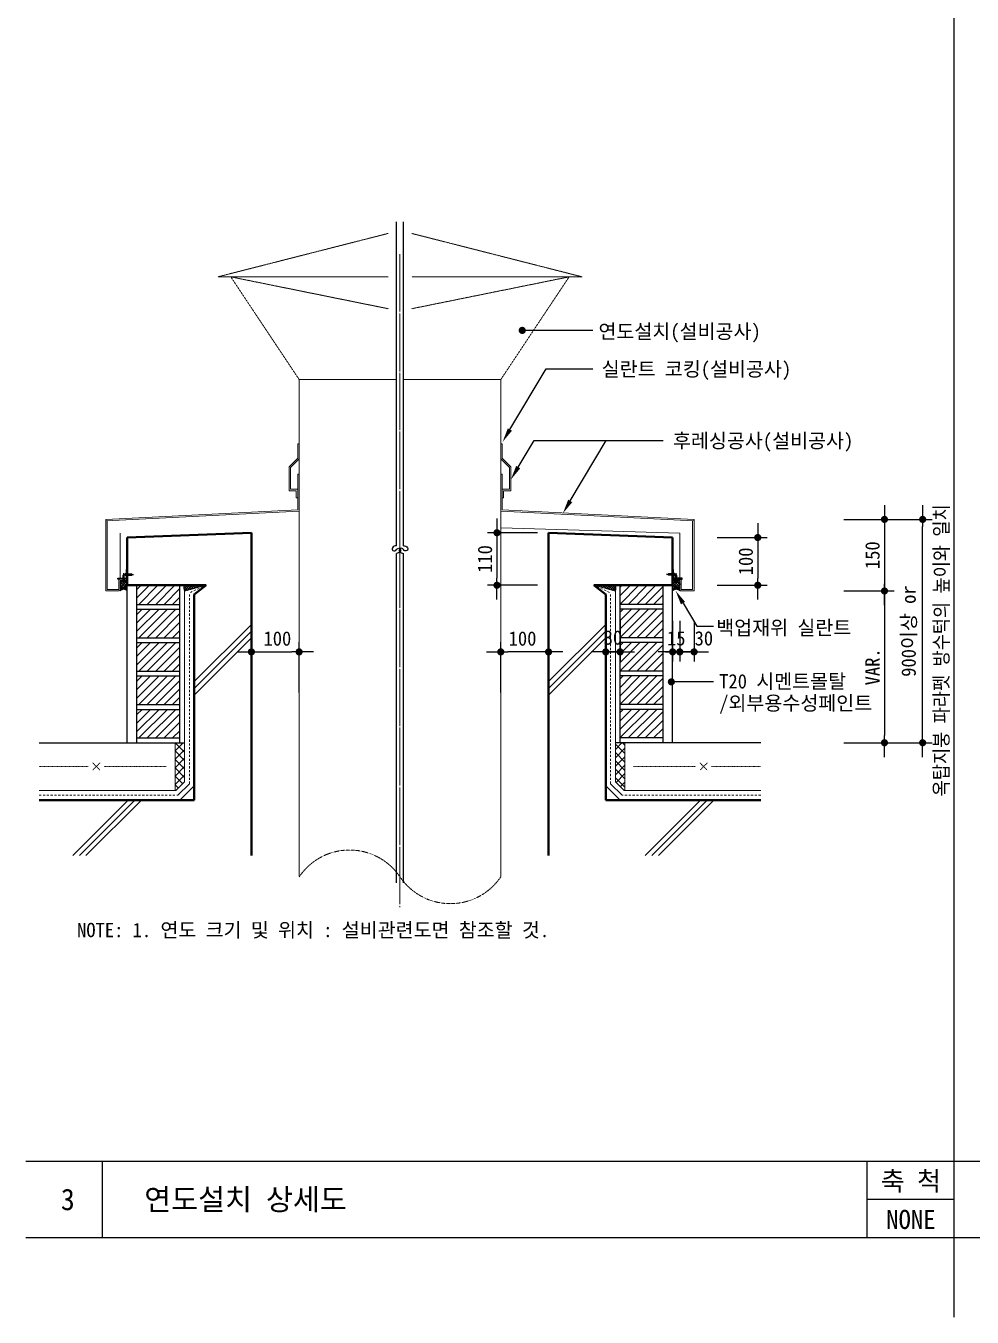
# Model space of a CAD drawing. Header units: millimetres. Extents: x 209 to 75467, y 6568 to 12199.
# Drawn here: x 67304 to 68296, y 6568 to 7921 of the extents above; entities that cross this region are included whole.
import ezdxf
from ezdxf.enums import TextEntityAlignment as Align

# ---------------------------------------------------------------- set-up
doc = ezdxf.new("R2010")
doc.units = ezdxf.units.MM
doc.header["$MEASUREMENT"] = 0
for name, pattern in [('CEN', [62, 60, -1, 0, -1]), ('HID', [2, 1.1, -0.9]), ('HIDDEN', [0.375, 0.25, -0.125])]:
    doc.linetypes.add(name, pattern=pattern)
doc.layers.get('0').update_dxf_attribs({"linetype": 'CONTINUOUS'})
for name, color, linetype, lineweight in [('A-CNTL', 1, 'CEN', 15), ('A-CONC-LIN1', 2, 'CONTINUOUS', 40), ('A-CONC-LIN2', 7, 'CONTINUOUS', 25), ('A-CUTL', 7, 'CONTINUOUS', 25), ('A-DIMS', 7, 'CONTINUOUS', 25), ('A-ELEV-LIN3', 8, 'CONTINUOUS', 18), ('A-MKXS-LEAD', 7, 'CONTINUOUS', 25), ('A-MKXS-TEXT1', 3, 'CONTINUOUS', 25), ('A-SECT-MESH', 8, 'HID', 18), ('A-WAXM-BLIC', 3, 'CONTINUOUS', 25), ('A-WAXM-PANL', 6, 'CONTINUOUS', 20), ('A-XXXX-FIN3', 4, 'CONTINUOUS', 25), ('A-XXXX-HATC', 8, 'CONTINUOUS', 18), ('A-XXXX-HID', 8, 'HIDDEN', 18), ('A-XXXX-SYMB', 7, 'CONTINUOUS', 25), ('A-XXXX-TABL', 7, 'CONTINUOUS', 25), ('A-XXXX-WAT1', 9, 'HID', 20)]:
    doc.layers.add(name, color=color, linetype=linetype, lineweight=lineweight)
doc.styles.add('HY울릉도L', font='H2GTRE.TTF')
doc.styles.add('돋움체', font='')
doc.styles.get('돋움체').set_extended_font_data('DotumChe')
doc.dimstyles.new('CDIM', dxfattribs={"dimtxt": 3, "dimasz": 1.5, "dimexe": 2, "dimexo": 1, "dimgap": 1, "dimtad": 1, "dimdec": 0, "dimrnd": 0.5, "dimzin": 0, "dimdsep": 32, "dimlunit": 6, "dimtxsty": 'HY울릉도L', "dimblk1": '_CIDOT', "dimblk2": '_CIDOT', "dimsah": 1, "dimcen": 5.5, "dimclrd": 2, "dimclre": 2, "dimclrt": 7, "dimadec": 0, "dimazin": 0, "dimtfac": 1, "dimtdec": 0, "dimtix": 1, "dimtmove": 2, "dimatfit": 1, "dimldrblk": '_CIDOT', "dimfxl": 1, "dimtolj": 1, "dimtzin": 0, "dimlwd": -1, "dimarcsym": 0})
pattern_1 = [(45, (28538.947, 8863.019), (-4.4194174, 4.4194174), []), (135, (28538.947, 8863.019), (-4.4194174, -4.4194174), [])]
pattern_2 = [(45, (28412.2932, 8838.7547), (-1.325825215, 1.325825215), []), (135, (28412.2932, 8838.7547), (-1.325825215, -1.325825215), [])]
pattern_3 = [(45, (28249.289, 8623.3964), (-4.4194174, 4.4194174), [])]
pattern_4 = [(45, (28249.289, 8588.3964), (-4.4194174, 4.4194174), [])]
pattern_5 = [(45, (28249.289, 8518.3964), (-4.4194174, 4.4194174), [])]
pattern_6 = [(45, (28249.289, 8553.3964), (-4.4194174, 4.4194174), [])]
pattern_7 = [(45, (28249.289, 8483.3964), (-4.4194174, 4.4194174), [])]
pattern_8 = [(45, (29396.3415, 8816.4407), (-1.325825215, 1.325825215), []), (135, (29396.3415, 8816.4407), (-1.325825215, -1.325825215), [])]

# ---------------------------------------------------------------- blocks, each defined once
blk = doc.blocks.new('_CIDOT')
at = {"color": 0, "linetype": 'ByBlock'}
blk.add_line((2, 0), (-1, 0), dxfattribs=at)
at = {"color": 0, "linetype": 'ByBlock', "const_width": 0.5}
blk.add_lwpolyline([(-0.25, 0, 1), (0.25, 0, 1)], format="xyb", close=True, dxfattribs=at)
blk = doc.blocks.new('*D597')
at = {"layer": 'A-DIMS', "lineweight": -2, "transparency": 16777216}
for p, q in [((67982, 7297.9), (67982, 7255.3)), ((67989.5, 7297.9), (67989.5, 7255.3))]:
    blk.add_line(p, q, dxfattribs=at)
at = {"layer": 'A-DIMS', "transparency": 16777216}
for p, q in [((67974.5, 7265.3), (67967, 7265.3)), ((67989.5, 7265.3), (67982, 7265.3)), ((67997, 7265.3), (68004.5, 7265.3))]:
    blk.add_line(p, q, dxfattribs=at)
at = {"layer": 'A-DIMS', "transparency": 16777216, "xscale": 7.5, "yscale": 7.5, "zscale": 7.5, "rotation": 180}
blk.add_blockref('_CIDOT', (67989.5, 7265.3), dxfattribs=at)
at = {"layer": 'A-DIMS', "transparency": 16777216, "xscale": 7.5, "yscale": 7.5, "zscale": 7.5}
blk.add_blockref('_CIDOT', (67982, 7265.3), dxfattribs=at)
at = {"layer": 'A-DIMS', "color": 3, "transparency": 16777216, "insert": (67985.8, 7279.4), "char_height": 15, "attachment_point": 5, "style": '돋움체'}
blk.add_mtext('\\A1;15', dxfattribs=at)
blk = doc.blocks.new('*D598')
at = {"layer": 'A-DIMS', "lineweight": -2, "transparency": 16777216}
for p, q in [((67912, 7297.9), (67912, 7255.3)), ((67927, 7297.9), (67927, 7255.3))]:
    blk.add_line(p, q, dxfattribs=at)
at = {"layer": 'A-DIMS', "transparency": 16777216}
for p, q in [((67904.5, 7265.3), (67897, 7265.3)), ((67927, 7265.3), (67912, 7265.3)), ((67934.5, 7265.3), (67942, 7265.3))]:
    blk.add_line(p, q, dxfattribs=at)
at = {"layer": 'A-DIMS', "transparency": 16777216, "xscale": 7.5, "yscale": 7.5, "zscale": 7.5}
blk.add_blockref('_CIDOT', (67912, 7265.3), dxfattribs=at)
at = {"layer": 'A-DIMS', "transparency": 16777216, "xscale": 7.5, "yscale": 7.5, "zscale": 7.5, "rotation": 180}
blk.add_blockref('_CIDOT', (67927, 7265.3), dxfattribs=at)
at = {"layer": 'A-DIMS', "color": 3, "transparency": 16777216, "insert": (67919.5, 7280.2), "char_height": 15, "attachment_point": 5, "style": '돋움체'}
blk.add_mtext('\\A1;30', dxfattribs=at)
blk = doc.blocks.new('*D599')
at = {"layer": 'A-DIMS', "lineweight": -2, "transparency": 16777216}
for p, q in [((67802, 7222.7), (67802, 7275.3)), ((67852, 7222.7), (67852, 7275.3))]:
    blk.add_line(p, q, dxfattribs=at)
at = {"layer": 'A-DIMS', "transparency": 16777216}
blk.add_line((67844.5, 7265.3), (67809.5, 7265.3), dxfattribs=at)
at = {"layer": 'A-DIMS', "transparency": 16777216, "xscale": 7.5, "yscale": 7.5, "zscale": 7.5, "rotation": 180}
blk.add_blockref('_CIDOT', (67802, 7265.3), dxfattribs=at)
at = {"layer": 'A-DIMS', "transparency": 16777216, "xscale": 7.5, "yscale": 7.5, "zscale": 7.5}
blk.add_blockref('_CIDOT', (67852, 7265.3), dxfattribs=at)
at = {"layer": 'A-DIMS', "color": 3, "transparency": 16777216, "insert": (67824.8, 7279.2), "char_height": 15, "attachment_point": 5, "style": '돋움체'}
blk.add_mtext('\\A1;100', dxfattribs=at)
blk = doc.blocks.new('*D600')
at = {"layer": 'A-DIMS', "lineweight": -2, "transparency": 16777216}
for p, q in [((68161.4, 7329.1), (68213.9, 7329.1)), ((68161.4, 7170.1), (68213.9, 7170.1))]:
    blk.add_line(p, q, dxfattribs=at)
at = {"layer": 'A-DIMS', "transparency": 16777216}
blk.add_line((68203.9, 7321.6), (68203.9, 7177.6), dxfattribs=at)
at = {"layer": 'A-DIMS', "transparency": 16777216, "xscale": 7.5, "yscale": 7.5, "zscale": 7.5}
for p, rotation in [((68203.9, 7329.1), 90), ((68203.9, 7170.1), 270)]:
    blk.add_blockref('_CIDOT', p, dxfattribs=dict(at, rotation=rotation))
at = {"layer": 'A-DIMS', "color": 3, "transparency": 16777216, "insert": (68191.4, 7249.6), "char_height": 15, "attachment_point": 5, "rotation": 90, "style": '돋움체'}
blk.add_mtext('\\A1;VAR.', dxfattribs=at)
blk = doc.blocks.new('*D601')
at = {"layer": 'A-DIMS', "lineweight": -2, "transparency": 16777216}
for p, q in [((68161.4, 7404.1), (68213.9, 7404.1)), ((68161.4, 7329.1), (68213.9, 7329.1))]:
    blk.add_line(p, q, dxfattribs=at)
at = {"layer": 'A-DIMS', "transparency": 16777216}
blk.add_line((68203.9, 7396.6), (68203.9, 7336.6), dxfattribs=at)
at = {"layer": 'A-DIMS', "transparency": 16777216, "xscale": 7.5, "yscale": 7.5, "zscale": 7.5}
for p, rotation in [((68203.9, 7404.1), 90), ((68203.9, 7329.1), 270)]:
    blk.add_blockref('_CIDOT', p, dxfattribs=dict(at, rotation=rotation))
at = {"layer": 'A-DIMS', "color": 3, "transparency": 16777216, "insert": (68191.4, 7366.6), "char_height": 15, "attachment_point": 5, "rotation": 90, "style": '돋움체'}
blk.add_mtext('\\A1;150', dxfattribs=at)
blk = doc.blocks.new('*D602')
at = {"layer": 'A-DIMS', "lineweight": -2, "transparency": 16777216}
for p, q in [((68161.4, 7404.1), (68253.9, 7404.1)), ((68161.4, 7170.1), (68253.9, 7170.1))]:
    blk.add_line(p, q, dxfattribs=at)
at = {"layer": 'A-DIMS', "transparency": 16777216}
blk.add_line((68243.9, 7177.6), (68243.9, 7396.6), dxfattribs=at)
at = {"layer": 'A-DIMS', "transparency": 16777216, "xscale": 7.5, "yscale": 7.5, "zscale": 7.5}
for p, rotation in [((68243.9, 7404.1), 90), ((68243.9, 7170.1), 270)]:
    blk.add_blockref('_CIDOT', p, dxfattribs=dict(at, rotation=rotation))
at = {"layer": 'A-DIMS', "color": 3, "transparency": 16777216, "insert": (68230, 7287.1), "char_height": 15, "attachment_point": 5, "rotation": 90, "style": '돋움체'}
blk.add_mtext('\\A1;900이상 or', dxfattribs=at)
blk = doc.blocks.new('RH-V')
for p, q in [((-1.5, 2.5), (-2.8, 1.2)), ((-2, 0), (-2, -16.7)), ((-0.5, 1.5), (-0.7, 2.3)), ((0, 9.2), (0, -22.7)), ((0.5, 1.5), (0.7, 2.2)), ((1.6, 2.4), (2.8, 1.2)), ((2, 0), (2, -15.9)), ((2.5, -2.7), (-2.5, -3.9)), ((2.5, -4.7), (-2.5, -5.9)), ((2.5, -6.8), (-2.5, -8)), ((2.5, -10.9), (-2.5, -12.1)), ((-1.5, -13.9), (-2.5, -14.1)), ((2.5, -8.9), (-2.4, -10)), ((-1.2, -12.5), (-2, -16.7)), ((-2, -16.7), (0, -18)), ((-0.9, -12.5), (-1.2, -12.5)), ((0, -18), (2, -15.9)), ((2.5, -13), (0.7, -13.4)), ((2, -15.9), (0.9, -13.6))]:
    blk.add_line(p, q)
blk.add_lwpolyline([(4, 0), (-4, 0, -1)], format="xyb", close=True)
for centre, radius, start, end in [((-3.1, 1.6), 0.5, 153.0143, 315), ((-1.2, 2.1), 0.5, 17.0113, 135), ((0, 1.7), 0.5, 197.0113, 341.9071), ((1.2, 2.1), 0.5, 45, 161.9071), ((3.1, 1.6), 0.5, 225, 26.9857), ((-0.9, -14.5), 2, 26.6599, 90)]:
    blk.add_arc(centre, radius, start, end)
blk = doc.blocks.new('*D594')
at = {"layer": 'A-DIMS', "lineweight": -2, "transparency": 16777216}
for p, q in [((67989.5, 7297.9), (67989.5, 7255.3)), ((68004.5, 7297.9), (68004.5, 7255.3))]:
    blk.add_line(p, q, dxfattribs=at)
at = {"layer": 'A-DIMS', "transparency": 16777216}
for p, q in [((67982, 7265.3), (67974.5, 7265.3)), ((68004.5, 7265.3), (67989.5, 7265.3)), ((68012, 7265.3), (68019.5, 7265.3))]:
    blk.add_line(p, q, dxfattribs=at)
at = {"layer": 'A-DIMS', "transparency": 16777216, "xscale": 7.5, "yscale": 7.5, "zscale": 7.5}
blk.add_blockref('_CIDOT', (67989.5, 7265.3), dxfattribs=at)
at = {"layer": 'A-DIMS', "transparency": 16777216, "xscale": 7.5, "yscale": 7.5, "zscale": 7.5, "rotation": 180}
blk.add_blockref('_CIDOT', (68004.5, 7265.3), dxfattribs=at)
at = {"layer": 'A-DIMS', "color": 3, "transparency": 16777216, "insert": (68014.7, 7279.4), "char_height": 15, "attachment_point": 5, "style": '돋움체'}
blk.add_mtext('\\A1;30', dxfattribs=at)
blk = doc.blocks.new('*D595')
at = {"layer": 'A-DIMS', "lineweight": -2, "transparency": 16777216}
for p, q in [((67840.6, 7390.1), (67788, 7390.1)), ((67840.6, 7335.1), (67788, 7335.1))]:
    blk.add_line(p, q, dxfattribs=at)
at = {"layer": 'A-DIMS', "transparency": 16777216}
blk.add_line((67798, 7382.6), (67798, 7342.6), dxfattribs=at)
at = {"layer": 'A-DIMS', "transparency": 16777216, "xscale": 7.5, "yscale": 7.5, "zscale": 7.5}
for p, rotation in [((67798, 7390.1), 90), ((67798, 7335.1), 270)]:
    blk.add_blockref('_CIDOT', p, dxfattribs=dict(at, rotation=rotation))
at = {"layer": 'A-DIMS', "color": 3, "transparency": 16777216, "insert": (67785.5, 7362.6), "char_height": 15, "attachment_point": 5, "rotation": 90, "style": '돋움체'}
blk.add_mtext('\\A1;110', dxfattribs=at)
blk = doc.blocks.new('*D596')
at = {"layer": 'A-DIMS', "lineweight": -2, "transparency": 16777216}
for p, q in [((68028.6, 7385.1), (68081.2, 7385.1)), ((68028.6, 7335.1), (68081.2, 7335.1))]:
    blk.add_line(p, q, dxfattribs=at)
at = {"layer": 'A-DIMS', "transparency": 16777216}
blk.add_line((68071.2, 7377.6), (68071.2, 7342.6), dxfattribs=at)
at = {"layer": 'A-DIMS', "transparency": 16777216, "xscale": 7.5, "yscale": 7.5, "zscale": 7.5}
for p, rotation in [((68071.2, 7385.1), 90), ((68071.2, 7335.1), 270)]:
    blk.add_blockref('_CIDOT', p, dxfattribs=dict(at, rotation=rotation))
at = {"layer": 'A-DIMS', "color": 3, "transparency": 16777216, "insert": (68058.7, 7360.1), "char_height": 15, "attachment_point": 5, "rotation": 90, "style": '돋움체'}
blk.add_mtext('\\A1;100', dxfattribs=at)
blk = doc.blocks.new('*D593')
at = {"layer": 'A-DIMS', "lineweight": -2, "transparency": 16777216}
for p, q in [((67540.8, 7222.7), (67540.8, 7275.3)), ((67590.8, 7222.7), (67590.8, 7275.3))]:
    blk.add_line(p, q, dxfattribs=at)
at = {"layer": 'A-DIMS', "transparency": 16777216}
blk.add_line((67548.3, 7265.3), (67583.3, 7265.3), dxfattribs=at)
at = {"layer": 'A-DIMS', "transparency": 16777216, "xscale": 7.5, "yscale": 7.5, "zscale": 7.5, "rotation": 180}
blk.add_blockref('_CIDOT', (67540.8, 7265.3), dxfattribs=at)
at = {"layer": 'A-DIMS', "transparency": 16777216, "xscale": 7.5, "yscale": 7.5, "zscale": 7.5}
blk.add_blockref('_CIDOT', (67590.8, 7265.3), dxfattribs=at)
at = {"layer": 'A-DIMS', "color": 3, "transparency": 16777216, "insert": (67568, 7279.2), "char_height": 15, "attachment_point": 5, "style": '돋움체'}
blk.add_mtext('\\A1;100', dxfattribs=at)

msp = doc.modelspace()

# ---------------------------------------------------------------- hatches: boundary and pattern name
at = {"layer": 'A-XXXX-HATC'}
h = msp.add_hatch(dxfattribs=at)
h.set_pattern_fill('ANSI37', color=256, scale=15)
h.set_pattern_definition(pattern_8)
edge = h.paths.add_edge_path()
edge.add_ellipse((67407, 7336.3), major_axis=(-3.75, 0), ratio=0.870493, start_angle=0, end_angle=360, ccw=False)
h = msp.add_hatch(dxfattribs=at)
h.set_pattern_fill('ANSI31', color=256, scale=50)
h.set_pattern_definition(pattern_3)
h.paths.add_polyline_path([(67420.8, 7335.1), (67465.8, 7335.1), (67465.8, 7315.1), (67420.8, 7315.1)])
h = msp.add_hatch(dxfattribs=at)
h.set_pattern_fill('ANSI37', color=256, scale=15)
h.set_pattern_definition(pattern_2)
edge = h.paths.add_edge_path()
edge.add_arc((67482.9, 7333.1), 12.8, 170.7062, 199.0939, ccw=False)
edge.add_line((67470.3, 7335.1), (67493.4, 7335.1))
edge.add_line((67493.4, 7335.1), (67470.8, 7328.9))
h = msp.add_hatch(dxfattribs=at)
h.set_pattern_fill('ANSI37', color=256, scale=15)
h.set_pattern_definition(pattern_2)
edge = h.paths.add_edge_path()
edge.add_arc((67909.9, 7333.1), 12.8, 340.9061, 369.2938)
edge.add_line((67922.5, 7335.1), (67899.4, 7335.1))
edge.add_line((67899.4, 7335.1), (67922, 7328.9))
h = msp.add_hatch(dxfattribs=at)
h.set_pattern_fill('ANSI31', color=256, scale=50)
h.set_pattern_definition(pattern_3)
h.paths.add_polyline_path([(67972, 7335.1), (67927, 7335.1), (67927, 7315.1), (67972, 7315.1)])
h = msp.add_hatch(dxfattribs=at)
h.set_pattern_fill('ANSI37', color=256, scale=15)
h.set_pattern_definition(pattern_8)
edge = h.paths.add_edge_path()
edge.add_ellipse((67985.8, 7336.3), major_axis=(3.75, 0), ratio=0.870493, start_angle=0, end_angle=360)
h = msp.add_hatch(dxfattribs=at)
h.set_pattern_fill('ANSI31', color=256, scale=50)
h.set_pattern_definition(pattern_4)
h.paths.add_polyline_path([(67420.8, 7310.1), (67465.8, 7310.1), (67465.8, 7280.1), (67420.8, 7280.1)])
h = msp.add_hatch(dxfattribs=at)
h.set_pattern_fill('ANSI31', color=256, scale=50)
h.set_pattern_definition(pattern_4)
h.paths.add_polyline_path([(67972, 7310.1), (67927, 7310.1), (67927, 7280.1), (67972, 7280.1)])
h = msp.add_hatch(dxfattribs=at)
h.set_pattern_fill('ANSI31', color=256, scale=50)
h.set_pattern_definition(pattern_6)
h.paths.add_polyline_path([(67420.8, 7275.1), (67465.8, 7275.1), (67465.8, 7245.1), (67420.8, 7245.1)])
h = msp.add_hatch(dxfattribs=at)
h.set_pattern_fill('ANSI31', color=256, scale=50)
h.set_pattern_definition(pattern_6)
h.paths.add_polyline_path([(67972, 7275.1), (67927, 7275.1), (67927, 7245.1), (67972, 7245.1)])
h = msp.add_hatch(dxfattribs=at)
h.set_pattern_fill('ANSI31', color=256, scale=50)
h.set_pattern_definition(pattern_5)
h.paths.add_polyline_path([(67420.8, 7240.1), (67465.8, 7240.1), (67465.8, 7210.1), (67420.8, 7210.1)])
h = msp.add_hatch(dxfattribs=at)
h.set_pattern_fill('ANSI31', color=256, scale=50)
h.set_pattern_definition(pattern_5)
h.paths.add_polyline_path([(67972, 7240.1), (67927, 7240.1), (67927, 7210.1), (67972, 7210.1)])
h = msp.add_hatch(dxfattribs=at)
h.set_pattern_fill('ANSI31', color=256, scale=50)
h.set_pattern_definition(pattern_7)
h.paths.add_polyline_path([(67420.8, 7205.1), (67465.8, 7205.1), (67465.8, 7175.1), (67420.8, 7175.1)])
h = msp.add_hatch(dxfattribs=at)
h.set_pattern_fill('ANSI31', color=256, scale=50)
h.set_pattern_definition(pattern_7)
h.paths.add_polyline_path([(67972, 7205.1), (67927, 7205.1), (67927, 7175.1), (67972, 7175.1)])
h = msp.add_hatch(dxfattribs=at)
h.set_pattern_fill('ANSI37', color=256, scale=50)
h.set_pattern_definition(pattern_1)
edge = h.paths.add_edge_path()
edge.add_line((67461.7, 7120.1), (67470.8, 7129.3))
edge.add_line((67460.8, 7120.1), (67460.8, 7170.1))
edge.add_line((67460.8, 7170.1), (67470.8, 7170.1))
edge.add_line((67470.8, 7129.3), (67470.8, 7170.1))
h = msp.add_hatch(dxfattribs=at)
h.set_pattern_fill('ANSI37', color=256, scale=50)
h.set_pattern_definition(pattern_1)
edge = h.paths.add_edge_path()
edge.add_line((67931.1, 7120.1), (67922, 7129.3))
edge.add_line((67932, 7120.1), (67932, 7170.1))
edge.add_line((67932, 7170.1), (67922, 7170.1))
edge.add_line((67922, 7129.3), (67922, 7170.1))

# ---------------------------------------------------------------- linework, layer by layer
at = {"layer": 'A-CNTL'}
msp.add_line((67696.4, 7682), (67696.4, 6998), dxfattribs=at)
at = {"layer": 'A-CONC-LIN1'}
for p, q in [((67410.8, 7385.1), (67540.8, 7390.1)), ((67540.8, 7390.1), (67540.8, 7052)), ((67852, 7390.1), (67852, 7052)), ((67982, 7385.1), (67852, 7390.1)), ((67410.8, 7335.1), (67410.8, 7385.1)), ((67982, 7335.1), (67982, 7385.1)), ((67410.8, 7335.1), (67493.4, 7335.1)), ((67493.4, 7335.1), (67480.8, 7325.5)), ((67899.4, 7335.1), (67912, 7325.5)), ((67982, 7335.1), (67899.4, 7335.1)), ((67480.8, 7325.5), (67480.8, 7110.1)), ((67912, 7325.5), (67912, 7110.1)), ((67318.5, 7110.1), (67480.8, 7110.1)), ((68074.3, 7110.1), (67912, 7110.1))]:
    msp.add_line(p, q, dxfattribs=at)
at = {"layer": 'A-CONC-LIN2'}
for p, q in [((67318.5, 7170.1), (67470.8, 7170.1)), ((68074.3, 7170.1), (67922, 7170.1))]:
    msp.add_line(p, q, dxfattribs=at)
at = {"layer": 'A-CUTL'}
for p, q in [((67692.7, 7376.4), (67692.7, 7715.7)), ((67700.1, 7376.4), (67700.1, 7715.7)), ((67692.7, 7023.2), (67692.7, 7368.5)), ((67700.1, 7023.2), (67700.1, 7368.5))]:
    msp.add_line(p, q, dxfattribs=at)
for points in [[(67692.7, 7376.4, 0.256283), (67688.5, 7374.4, 0.440923), (67689.1, 7371.4, 0.436728), (67692.7, 7372.4, -0.435484), (67696.2, 7373.5, -0.436727), (67696.8, 7370.6, -0.249186), (67692.7, 7368.5)], [(67700.1, 7376.4, -0.256283), (67704.3, 7374.4, -0.440923), (67703.6, 7371.4, -0.436728), (67700.1, 7372.4, 0.435484), (67696.6, 7373.5, 0.436727), (67696, 7370.6, 0.249186), (67700.1, 7368.5)]]:
    msp.add_lwpolyline(points, format="xyb", dxfattribs=at)
at = {"layer": 'A-ELEV-LIN3'}
for p, q in [((67403.3, 7389.6), (67403.3, 7342.6)), ((67989.5, 7389.6), (67802, 7395.3)), ((67989.5, 7389.6), (67989.5, 7342.6))]:
    msp.add_line(p, q, dxfattribs=at)
at = {"layer": 'A-MKXS-LEAD'}
for p, q in [((67898.6, 7602.1), (67824.5, 7602.1)), ((67811.5, 7498.2), (67849.4, 7561.9)), ((67849.4, 7561.9), (67898.6, 7561.9)), ((67820.2, 7458.8), (67836.9, 7486.9)), ((67836.9, 7486.9), (67972.1, 7486.9)), ((67874.8, 7423.4), (67912.5, 7486.9)), ((67992.9, 7316.4), (68007.3, 7292.1)), ((68007.3, 7292.1), (68024.9, 7292.1)), ((68024.9, 7233.9), (67980.7, 7233.9))]:
    msp.add_line(p, q, dxfattribs=at)
at = {"layer": 'A-MKXS-LEAD', "const_width": 3.75}
for points in [[(67824.5, 7604, 1), (67824.5, 7600.2, 1)], [(67980.7, 7235.7, 1), (67980.7, 7232, 1)]]:
    msp.add_lwpolyline(points, format="xyb", close=True, dxfattribs=at)
at = {"layer": 'A-MKXS-LEAD'}
for points in [[(67809.4, 7499.5), (67803.9, 7485.3), (67813.7, 7497)], [(67818.1, 7460.1), (67812.6, 7445.9), (67822.4, 7457.6)], [(67872.6, 7424.7), (67867.1, 7410.5), (67876.9, 7422.1)], [(67990.7, 7315.1), (67985.2, 7329.3), (67995, 7317.7)]]:
    msp.add_solid(points, dxfattribs=at)
at = {"layer": 'A-SECT-MESH', "ltscale": 0.05}
for p, q in [((67369.9, 7145.1), (67318.5, 7145.1)), ((67382.1, 7148.9), (67374.6, 7141.4)), ((67374.6, 7148.9), (67382.1, 7141.4)), ((67386.7, 7145.1), (67451.7, 7145.1)), ((68006.1, 7145.1), (67941.1, 7145.1)), ((68010.7, 7148.9), (68018.2, 7141.4)), ((68018.2, 7148.9), (68010.7, 7141.4)), ((68022.9, 7145.1), (68074.3, 7145.1))]:
    msp.add_line(p, q, dxfattribs=at)
at = {"layer": 'A-WAXM-BLIC'}
for p, q in [((67420.8, 7170.1), (67420.8, 7335.1)), ((67465.8, 7170.1), (67465.8, 7335.1)), ((67927, 7170.1), (67927, 7335.1)), ((67972, 7170.1), (67972, 7335.1)), ((67420.8, 7315.1), (67465.8, 7315.1)), ((67420.8, 7310.1), (67465.8, 7310.1)), ((67972, 7315.1), (67927, 7315.1)), ((67972, 7310.1), (67927, 7310.1)), ((67420.8, 7280.1), (67465.8, 7280.1)), ((67972, 7280.1), (67927, 7280.1)), ((67420.8, 7275.1), (67465.8, 7275.1)), ((67972, 7275.1), (67927, 7275.1)), ((67420.8, 7245.1), (67465.8, 7245.1)), ((67420.8, 7240.1), (67465.8, 7240.1)), ((67972, 7245.1), (67927, 7245.1)), ((67972, 7240.1), (67927, 7240.1)), ((67420.8, 7210.1), (67465.8, 7210.1)), ((67420.8, 7205.1), (67465.8, 7205.1)), ((67972, 7210.1), (67927, 7210.1)), ((67972, 7205.1), (67927, 7205.1)), ((67420.8, 7175.1), (67465.8, 7175.1)), ((67972, 7175.1), (67927, 7175.1))]:
    msp.add_line(p, q, dxfattribs=at)
at = {"layer": 'A-WAXM-PANL'}
for p, q in [((67590.8, 7483.1), (67589.3, 7483.1)), ((67589.3, 7483.1), (67589.3, 7468.1)), ((67590.8, 7482.5), (67590.8, 7467.5)), ((67802, 7483.1), (67803.5, 7483.1)), ((67802, 7482.5), (67802, 7467.5)), ((67803.5, 7483.1), (67803.5, 7468.1)), ((67589.3, 7468.1), (67580.3, 7459.1)), ((67803.5, 7468.1), (67812.5, 7459.1)), ((67580.3, 7459.1), (67580.3, 7434.1)), ((67590.8, 7467.5), (67581.8, 7458.5)), ((67581.8, 7458.5), (67581.8, 7435.6)), ((67802, 7467.5), (67811, 7458.5)), ((67811, 7458.5), (67811, 7435.6)), ((67812.5, 7459.1), (67812.5, 7434.1)), ((67590.8, 7451.6), (67589.3, 7451.6)), ((67589.3, 7451.6), (67589.3, 7414)), ((67590.8, 7451.6), (67590.8, 7412.6)), ((67802, 7451.6), (67803.5, 7451.6)), ((67802, 7451.6), (67802, 7412.6)), ((67803.5, 7451.6), (67803.5, 7414)), ((67587.8, 7434.1), (67580.3, 7434.1)), ((67589.3, 7435.6), (67581.8, 7435.6)), ((67587.8, 7434.1), (67587.8, 7426.6)), ((67803.5, 7435.6), (67811, 7435.6)), ((67805, 7434.1), (67812.5, 7434.1)), ((67805, 7434.1), (67805, 7426.6)), ((67388.3, 7404.1), (67589.3, 7414)), ((67589.3, 7426.6), (67587.8, 7426.6)), ((67803.5, 7426.6), (67805, 7426.6)), ((68004.5, 7404.1), (67803.5, 7414)), ((67388.3, 7404.1), (67388.3, 7329.1)), ((67388.4, 7402.6), (67590.8, 7412.6)), ((67389.8, 7402.7), (67389.8, 7330.6)), ((68004.4, 7402.6), (67802, 7412.6)), ((68003, 7402.7), (68003, 7330.6)), ((68004.5, 7404.1), (68004.5, 7329.1)), ((67401.8, 7329.1), (67388.3, 7329.1)), ((67401.8, 7330.6), (67389.8, 7330.6)), ((67991, 7330.6), (68003, 7330.6)), ((67991, 7329.1), (68004.5, 7329.1))]:
    msp.add_line(p, q, dxfattribs=at)
for points in [[(67401.8, 7330.6), (67401.8, 7340.1, -0.414214), (67403.3, 7341.6), (67410.8, 7341.6), (67410.8, 7340.1), (67403.3, 7340.1), (67403.3, 7330.6, -0.414214), (67401.8, 7329.1)], [(67991, 7330.6), (67991, 7340.1, 0.414214), (67989.5, 7341.6), (67982, 7341.6), (67982, 7340.1), (67989.5, 7340.1), (67989.5, 7330.6, 0.414214), (67991, 7329.1)]]:
    msp.add_lwpolyline(points, format="xyb", dxfattribs=at)
at = {"layer": 'A-XXXX-FIN3'}
for p, q in [((67410.8, 7170.1), (67410.8, 7335.1)), ((67982, 7170.1), (67982, 7335.1))]:
    msp.add_line(p, q, dxfattribs=at)
at = {"layer": 'A-XXXX-HATC'}
for p, q in [((67480.8, 7234.1), (67540.8, 7294.1)), ((67852, 7234.1), (67912, 7294.1)), ((67480.8, 7227.1), (67540.8, 7287.1)), ((67480.8, 7220.1), (67540.8, 7280.1)), ((67852, 7227.1), (67912, 7287.1)), ((67852, 7220.1), (67912, 7280.1)), ((67353.6, 7052, 0), (67411.7, 7110.1, 0)), ((67360.6, 7052, 0), (67418.7, 7110.1, 0)), ((67367.5, 7052, 0), (67425.7, 7110.1, 0)), ((67953.2, 7052, 0), (68011.3, 7110.1, 0)), ((67960.1, 7052, 0), (68018.3, 7110.1, 0)), ((67967.1, 7052, 0), (68025.3, 7110.1, 0))]:
    msp.add_line(p, q, dxfattribs=at)
at = {"layer": 'A-XXXX-HID', "ltscale": 0.5}
for p, q in [((67684.1, 7703.7), (67505.6, 7658.2)), ((67708.7, 7703.7), (67887.2, 7658.2)), ((67505.6, 7658.2), (67684.1, 7658.2)), ((67684.1, 7624.8), (67519.2, 7658.2)), ((67519.2, 7658.2), (67590.8, 7550.6)), ((67887.2, 7658.2), (67708.7, 7658.2)), ((67708.7, 7624.8), (67873.6, 7658.2)), ((67873.6, 7658.2), (67802, 7550.6)), ((67590.8, 7550.6), (67692.7, 7550.6)), ((67590.8, 7029.6), (67590.8, 7550.6)), ((67802, 7550.6), (67700.1, 7550.6)), ((67802, 7029.6), (67802, 7550.6))]:
    msp.add_line(p, q, dxfattribs=at)
at = {"layer": 'A-XXXX-HID'}
for centre, start, end in [((67643.6, 6994.1), 33.9148, 146.0852), ((67749.2, 7065.1), 213.9148, 326.0852)]:
    msp.add_arc(centre, 63.6, start, end, dxfattribs=at)
at = {"layer": 'A-XXXX-SYMB'}
for points in [[(67410.8, 7351.6), (67410.8, 7341.6), (67400.8, 7341.6), (67400.8, 7342.6), (67409.8, 7342.6), (67409.8, 7351.6)], [(67982, 7351.6), (67982, 7341.6), (67992, 7341.6), (67992, 7342.6), (67983, 7342.6), (67983, 7351.6)]]:
    msp.add_lwpolyline(points, close=True, dxfattribs=at)
for centre, radius, start, end in [((67407, 7326), 6.86, 56.8417, 123.1583), ((67482.9, 7333.1), 12.8, 170.7062, 199.0939), ((67909.9, 7333.1), 12.8, 340.9061, 9.2938), ((67985.8, 7326), 6.86, 56.8417, 123.1583), ((67407, 7326), 6.36, 53.8444, 126.1555), ((67407, 7326), 5.86, 50.1819, 129.818), ((67407, 7326), 5.36, 45.5626, 134.4373), ((67407, 7326), 4.86, 39.4467, 140.5532), ((67985.8, 7326), 6.36, 53.8445, 126.1556), ((67985.8, 7326), 5.86, 50.182, 129.8181), ((67985.8, 7326), 5.36, 45.5627, 134.4374), ((67985.8, 7326), 4.86, 39.4468, 140.5533)]:
    msp.add_arc(centre, radius, start, end, dxfattribs=at)
at = {"layer": 'A-XXXX-SYMB', "extrusion": (0, 0, -1)}
msp.add_ellipse((67407, 7336.3), major_axis=(-3.75, 0), ratio=0.870493, dxfattribs=at)
at = {"layer": 'A-XXXX-SYMB'}
msp.add_ellipse((67985.8, 7336.3), major_axis=(3.75, 0), ratio=0.870493, dxfattribs=at)
at = {"layer": 'A-XXXX-TABL'}
for p, q in [((68277, 6568.3), (68277, 9329.3)), ((67304.5, 6731.8), (70978.2, 6731.8)), ((67384.5, 6731.8), (67384.5, 6651.8)), ((68185.4, 6731.8), (68185.4, 6651.8)), ((68185.4, 6691.8), (68277, 6691.8)), ((67304.5, 6651.8), (70978.2, 6651.8))]:
    msp.add_line(p, q, dxfattribs=at)
at = {"layer": 'A-XXXX-WAT1', "linetype": 'Continuous', "ltscale": 2}
for p, q in [((67493.4, 7335.1), (67470.8, 7328.9)), ((67899.4, 7335.1), (67922, 7328.9)), ((67470.8, 7129.3), (67470.8, 7328.9)), ((67922, 7129.3), (67922, 7328.9)), ((67460.8, 7120.1), (67460.8, 7170.1)), ((67932, 7120.1), (67932, 7170.1)), ((67318.5, 7120.1), (67461.7, 7120.1)), ((67461.7, 7120.1), (67470.8, 7129.3)), ((67463.7, 7115.1), (67475.8, 7127.2)), ((67465.8, 7110.1), (67480.8, 7125.1)), ((67465.8, 7110.1), (67480.8, 7125.1)), ((67927, 7110.1), (67912, 7125.1)), ((67927, 7110.1), (67912, 7125.1)), ((67929.1, 7115.1), (67917, 7127.2)), ((67931.1, 7120.1), (67922, 7129.3)), ((68074.3, 7120.1), (67931.1, 7120.1))]:
    msp.add_line(p, q, dxfattribs=at)
at = {"layer": 'A-XXXX-WAT1', "ltscale": 2}
for p, q in [((67493.4, 7335.1), (67475.8, 7327.1)), ((67899.4, 7335.1), (67917, 7327.1)), ((67475.8, 7127.2), (67475.8, 7327.1)), ((67917, 7127.2), (67917, 7327.1)), ((67318.5, 7115.1), (67463.7, 7115.1)), ((68074.3, 7115.1), (67929.1, 7115.1))]:
    msp.add_line(p, q, dxfattribs=at)

# ---------------------------------------------------------------- block references
at = {"layer": 'A-XXXX-SYMB'}
for p, xscale, yscale, zscale, rotation in [((67407, 7340.1), -0.3333349999993516, 0.3333349999993516, 0.3333349999993516, 180), ((67409.8, 7346.3), 0.3333350000002611, 0.3333350000002611, 0.3333350000002611, 90.00000000000001), ((67983, 7346.3), -0.3333350000002611, 0.3333349999993516, 0.333335, 270), ((67985.8, 7340.1), 0.3333349999993516, 0.3333349999993516, 0.3333349999993516, 180)]:
    msp.add_blockref('RH-V', p, dxfattribs=dict(at, xscale=xscale, yscale=yscale, zscale=zscale, rotation=rotation))

# ---------------------------------------------------------------- texts
at = {"layer": 'A-MKXS-TEXT1', "style": '돋움체'}
for s, height, p in [('연도설치(설비공사)', 15, (67904.3, 7593.5)), ('백업재위 실란트', 15, (68027.7, 7283.1)), ('연도설치 상세도', 22.5, (67428.5, 6680.4))]:
    msp.add_text(s, height=height, dxfattribs=at).set_placement(p)
at = {"layer": 'A-MKXS-TEXT1', "style": '돋움체', "width": 0.9}
msp.add_text('옥탑지붕 파라펫 방수턱의 높이와 일치', height=15, rotation=90, dxfattribs=at).set_placement((68270.8, 7113.9))
at = {"layer": 'A-MKXS-TEXT1', "style": '돋움체'}
msp.add_text(' NOTE: 1. 연도 크기 및 위치 : 설비관련도면 참조할 것.', height=15, dxfattribs=at).set_placement((67348.5, 6973.9), align=Align.MIDDLE_LEFT)
for s, height, p in [('축 척', 20, (68231.6, 6700.9)), ('3', 22.5, (67348.5, 6680.4)), ('NONE', 20, (68231.6, 6660.7))]:
    msp.add_text(s, height=height, dxfattribs=at).set_placement(p, align=Align.CENTER)
at = {"layer": 'A-MKXS-TEXT1', "char_height": 15, "width": 319.64, "attachment_point": 1, "style": '돋움체'}
for s, insert in [('실란트 코킹(설비공사)', (67907.7, 7569.1)), ('후레싱공사(설비공사)', (67982.4, 7494)), ('T20 시멘트몰탈', (68030.8, 7242)), ('/외부용수성페인트', (68030.8, 7219.1))]:
    msp.add_mtext(s, dxfattribs=dict(at, insert=insert))

# ---------------------------------------------------------------- dimensions: what is measured, and where the dimension line sits
at = {"layer": 'A-DIMS'}
for base, p1, p2, text, picture, middle in [((68203.9, 7329.1), (68156.4, 7404.1), (68156.4, 7329.1), '150', '*D601', (68191.4, 7366.6)), ((68243.9, 7404.1), (68156.4, 7170.1, 0), (68156.4, 7404.1, 0), '900이상 or', '*D602', (68230, 7287.1)), ((67798, 7335.1), (67845.6, 7390.1), (67845.6, 7335.1), '110', '*D595', (67785.5, 7362.6)), ((68071.2, 7335.1), (68023.6, 7385.1), (68023.6, 7335.1), '100', '*D596', (68058.7, 7360.1)), ((68203.9, 7170.1), (68156.4, 7329.1), (68156.4, 7170.1), 'VAR.', '*D600', (68191.4, 7249.6))]:
    dim = msp.add_linear_dim(base=base, p1=p1, p2=p2, angle=90, text=text, dimstyle='CDIM', override={"dimscale": 5, "dimtxsty": '돋움체', "dimclrd": 256, "dimclre": 256, "dimclrt": 3}, dxfattribs=at)
    dim.commit()
    dim.dimension.update_dxf_attribs({"geometry": picture, "text_midpoint": middle})
for base, p1, p2, text, picture, middle in [((67912, 7265.3), (67927, 7302.9), (67912, 7302.9), '30', '*D598', (67919.5, 7280.2)), ((67982, 7265.3), (67989.5, 7302.9), (67982, 7302.9), '15', '*D597', (67985.8, 7279.4)), ((67989.5, 7265.3), (68004.5, 7302.9), (67989.5, 7302.9), '30', '*D594', (68014.7, 7279.4)), ((67802, 7265.3), (67852, 7217.7), (67802, 7217.7), '100', '*D599', (67824.8, 7279.2))]:
    dim = msp.add_linear_dim(base=base, p1=p1, p2=p2, text=text, dimstyle='CDIM', override={"dimscale": 5, "dimtxsty": '돋움체', "dimclrd": 256, "dimclre": 256, "dimclrt": 3}, dxfattribs=at)
    dim.commit()
    dim.dimension.update_dxf_attribs({"geometry": picture, "text_midpoint": middle, "dimtype": 160})
dim = msp.add_linear_dim(base=(67590.8, 7265.3), p1=(67540.8, 7217.7), p2=(67590.8, 7217.7), angle=180, text='100', dimstyle='CDIM', override={"dimscale": 5, "dimtxsty": '돋움체', "dimclrd": 256, "dimclre": 256, "dimclrt": 3}, dxfattribs=at)
dim.commit()
dim.dimension.update_dxf_attribs({"geometry": '*D593', "text_midpoint": (67568, 7279.2), "dimtype": 160})

doc.saveas('drawing.dxf')
